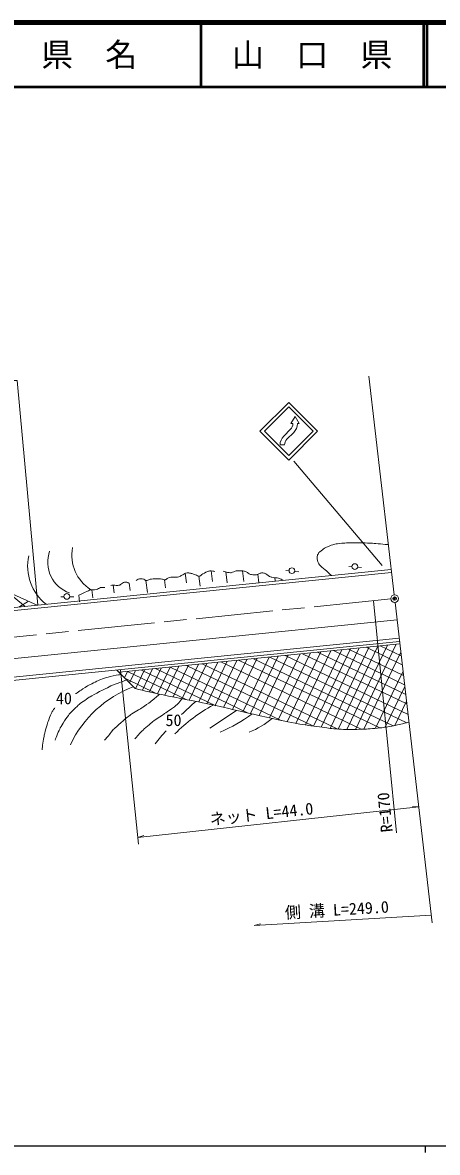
# Model space of a CAD drawing. Units: millimetres, scale not verified. Extents: x 40000 to 680000, y 20000 to 380000.
# Drawn here: x 305235 to 369898, y 204000 to 380000 of the extents above; entities that cross this region are included whole.
import ezdxf
from ezdxf.enums import TextEntityAlignment as Align

# ---------------------------------------------------------------- set-up
doc = ezdxf.new("R2010")
doc.units = ezdxf.units.MM
doc.header["$LTSCALE"] = 1000
doc.header["$PDMODE"] = 32
doc.header["$PDSIZE"] = 500
doc.linetypes.add('CHAIN', pattern=[18.5, 12, -1.5, 3.5, -1.5])
for name, color, linetype, lineweight in [('M-BGD', 7, 'Continuous', 13), ('M-BMK', 2, 'CHAIN', 13), ('M-STR-HTXT', 7, 'Continuous', 13), ('M-TTL', 2, 'Continuous', 140), ('M-TTL-BAND', 7, 'Continuous', 25), ('M-TTL-LINE', 7, 'Continuous', 50), ('M-TTL-TXT', 7, 'Continuous', 13), ('M-WORK', 1, 'Continuous', 13)]:
    doc.layers.add(name, color=color, linetype=linetype, lineweight=lineweight)
doc.layers.add('M-OTRS', color=6, linetype='Continuous')
doc.styles.add('ＭＳ ゴシック', font='')
doc.styles.get('ＭＳ ゴシック').set_extended_font_data('MS Gothic')

msp = doc.modelspace()

# ---------------------------------------------------------------- linework, layer by layer
at = {"layer": 'M-BGD'}
msp.add_circle((363231, 290276), 600, dxfattribs=at)
at = {"layer": 'M-BMK'}
msp.add_line((362634, 290215), (301745, 284052), dxfattribs=at)
at = {"layer": 'M-OTRS'}
msp.add_point((363231, 290276), dxfattribs=at)
at = {"layer": 'M-STR-HTXT'}
for p, q in [((323293, 252003), (320474, 279195)), ((366981, 257834), (366001, 257909))]:
    msp.add_line(p, q, dxfattribs=at)
for points in [[(271047, 324233), (304381, 324233), (307606, 289248)], [(366981, 257834), (323181, 253078), (324122, 253366)], [(368932, 240950), (341347, 239361), (342301, 239601)]]:
    msp.add_lwpolyline(points, dxfattribs=at)
at = {"layer": 'M-TTL'}
msp.add_line((680000, 380000), (40000, 380000), dxfattribs=at)
at = {"layer": 'M-TTL-BAND'}
for p, q in [((40000, 205000), (579000, 205000)), ((368000, 205000), (368000, 204000))]:
    msp.add_line(p, q, dxfattribs=at)
at = {"layer": 'M-TTL-LINE'}
for p, q in [((333000, 380000), (333000, 370000)), ((367750, 380000), (367750, 370000)), ((368250, 380000), (368250, 370000)), ((40000, 370000), (680000, 370000))]:
    msp.add_line(p, q, dxfattribs=at)
at = {"layer": 'M-WORK'}
for p, q in [((363163, 290872), (359228, 324912)), ((345940, 315581), (347007, 316647)), ((346435, 315086), (347502, 316152)), ((346071, 314206), (345371, 314206)), ((347527, 311677), (361303, 295429)), ((362706, 294825), (301225, 288602)), ((362761, 294349), (301280, 288126)), ((330593, 294222), (330773, 292729)), ((334633, 294579), (334834, 292917)), ((336895, 294427), (337101, 292729)), ((339524, 294583), (339727, 292909)), ((341922, 294075), (342084, 292737)), ((346283, 294640), (346768, 294596)), ((347654, 294514), (348273, 294458)), ((356091, 295278), (356575, 295234)), ((357461, 295153), (358080, 295096)), ((319364, 292370), (319512, 291147)), ((321851, 292679), (321991, 291524)), ((324455, 293090), (324682, 291218)), ((327367, 293197), (327515, 291973)), ((332713, 293766), (332898, 292233)), ((344533, 293539), (344599, 292992)), ((305630, 289048), (303038, 291157)), ((307488, 289236), (303235, 291174)), ((311202, 290550), (311688, 290548)), ((312578, 290544), (313200, 290541)), ((314003, 290792), (314128, 289754)), ((316030, 291654), (316183, 290391)), ((306134, 289853), (304668, 288950)), ((363504, 253802), (359931, 289941)), ((369067, 239783), (363300, 289679)), ((363616, 286948), (302012, 280713)), ((364003, 283601), (303676, 277495)), ((363945, 284098), (303763, 278007)), ((364046, 283224), (320267, 278793)), ((348485, 281649), (343702, 271701)), ((350096, 281812), (345086, 271394)), ((351704, 281974), (346472, 271095)), ((353268, 282133), (347833, 270830)), ((348868, 281687), (365126, 273883)), ((354983, 282306), (349349, 270590)), ((356369, 282447), (350580, 270408)), ((351217, 281925), (364959, 275328)), ((357709, 282582), (351773, 270239)), ((359268, 282740), (353167, 270053)), ((353701, 282177), (364782, 276857)), ((360630, 282878), (354412, 269948)), ((362126, 283029), (355801, 269877)), ((356057, 282415), (364615, 278307)), ((363491, 283168), (357106, 269890)), ((364194, 281947), (358414, 269928)), ((358768, 282689), (364422, 279975)), ((360984, 282914), (364264, 281339)), ((331107, 279890), (328730, 274947)), ((332673, 280048), (330093, 274683)), ((330807, 279859), (350458, 270426)), ((333954, 280178), (331208, 274467)), ((335667, 280351), (332696, 274172)), ((333221, 280104), (354370, 269951)), ((337149, 280501), (333974, 273900)), ((338615, 280650), (335233, 273619)), ((336147, 280400), (357992, 269913)), ((340176, 280808), (336573, 273316)), ((341805, 280973), (337971, 272999)), ((338914, 280680), (360898, 270127)), ((343659, 281160), (339560, 272637)), ((345089, 281305), (340787, 272358)), ((341216, 280913), (363009, 270451)), ((346648, 281463), (342124, 272056)), ((343789, 281173), (365114, 270936)), ((346184, 281416), (365317, 272231)), ((319924, 279140), (322786, 276249)), ((321615, 278929), (321130, 277921)), ((321615, 278929), (330709, 274563)), ((322821, 279051), (321903, 277141)), ((324252, 279196), (322830, 276239)), ((323783, 279148), (335363, 273589)), ((325507, 279323), (323903, 275988)), ((326813, 279455), (325020, 275726)), ((325940, 279367), (340317, 272465)), ((328248, 279600), (326250, 275444)), ((329592, 279736), (327413, 275204)), ((328248, 279600), (345557, 271291)), ((364537, 278976), (360251, 270063)), ((321252, 277799), (326077, 275482)), ((364812, 276596), (361752, 270232)), ((334423, 270063), (338568, 272863)), ((365078, 274301), (363248, 270496))]:
    msp.add_line(p, q, dxfattribs=at)
for points in [[(351221, 316334), (346721, 320834), (342221, 316334), (346721, 311834)], [(350514, 316334), (346721, 320127), (342928, 316334), (346721, 312541)]]:
    msp.add_lwpolyline(points, close=True, dxfattribs=at)
for points in [[(347371, 317526), (347072, 317526), (347721, 318651)], [(347721, 318651), (348371, 317526), (348071, 317526)]]:
    msp.add_lwpolyline(points, dxfattribs=at)
for centre in [(357024, 295260), (347217, 294622), (312134, 290614)]:
    msp.add_circle(centre, 450, dxfattribs=at)
for centre, radius, start, end in [((346128, 317526), 1243, 315, 0), ((346128, 317526), 1943, 315, 0), ((347315, 314206), 1943, 135, 180), ((347315, 314206), 1243, 135, 180), ((314235, 295940), 5078, 160.28589, 250.6052), ((319331, 297047), 6416, 169.57664, 237.18886), ((313558, 295318), 7532, 167.49338, 232.02479), ((328804, 259832), 17859, 110.67816, 154.51339), ((347578, 250601), 26310, 118.68168, 134.99421), ((362356, 238987), 46368, 130.47262, 134.21255), ((326862, 291467), 23825, 292.66414, 306.46091), ((335789, 281515), 12953, 291.64232, 310.09009), ((362356, 238987), 46368, 138.53612, 141.7912)]:
    msp.add_arc(centre, radius, start, end, dxfattribs=at)
for points, knots in [([(362261, 298674), (361767, 298726), (360283, 298851), (359787, 298883), (359335, 298913), (357976, 298977), (357523, 298980), (357064, 298983), (355689, 298939), (355231, 298912), (355004, 298899), (354325, 298820), (354102, 298777), (353902, 298739), (353312, 298583), (353123, 298508), (352912, 298423), (352303, 298108), (352112, 297985), (351964, 297890), (351555, 297557), (351437, 297428), (351367, 297351), (351206, 297075), (351184, 296973), (351154, 296837), (351166, 296417), (351185, 296279), (351199, 296176), (351296, 295877), (351346, 295786), (351402, 295686), (351624, 295419), (351707, 295340), (351876, 295180), (352426, 294749), (352599, 294594), (352759, 294450), (353063, 294171), (353378, 293881)], [0, 0, 0, 0, 1, 1, 1, 2, 2, 2, 3, 3, 3, 4, 4, 4, 5, 5, 5, 6, 6, 6, 7, 7, 7, 8, 8, 8, 9, 9, 9, 10, 10, 10, 11, 11, 11, 12, 12, 12, 13, 13, 13, 13]), ([(335195, 294512), (335132, 294526), (334940, 294557), (334875, 294563), (334788, 294570), (334524, 294589), (334437, 294579), (334340, 294569), (334053, 294502), (333964, 294461), (333801, 294386), (333342, 294099), (333189, 294006), (333120, 293964), (332925, 293818), (332851, 293787), (332811, 293770), (332675, 293760), (332632, 293770), (332570, 293784), (332404, 293882), (332345, 293905), (332205, 293959), (331781, 294113), (331637, 294158), (331544, 294187), (331262, 294268), (331165, 294276), (331061, 294285), (330742, 294274), (330642, 294242), (330517, 294202), (330183, 293987), (330069, 293922), (329977, 293869), (329717, 293672), (329613, 293652), (329395, 293610), (328722, 293644), (328500, 293618), (328372, 293603), (327995, 293500), (327876, 293450), (327794, 293414), (327591, 293223), (327505, 293197), (327441, 293177), (327235, 293217), (327168, 293230), (327119, 293240), (326982, 293309), (326932, 293315), (326754, 293336), (326217, 293369), (326038, 293365), (325859, 293362), (325321, 293314), (325144, 293281), (325046, 293263), (324769, 293137), (324672, 293112), (324623, 293100), (324468, 293081), (324419, 293095), (324351, 293116), (324183, 293258), (324116, 293281), (324025, 293312), (323739, 293365), (323643, 293365), (323567, 293365), (323341, 293314), (323272, 293281), (323200, 293246), (323057, 293161), (322921, 293074)], [0, 0, 0, 0, 1, 1, 1, 2, 2, 2, 3, 3, 3, 4, 4, 4, 5, 5, 5, 6, 6, 6, 7, 7, 7, 8, 8, 8, 9, 9, 9, 10, 10, 10, 11, 11, 11, 12, 12, 12, 13, 13, 13, 14, 14, 14, 15, 15, 15, 16, 16, 16, 17, 17, 17, 18, 18, 18, 19, 19, 19, 20, 20, 20, 21, 21, 21, 22, 22, 22, 23, 23, 23, 24, 24, 24, 25, 25, 25, 25]), ([(345839, 293117), (345729, 293197), (345365, 293384), (345237, 293427), (345117, 293467), (344738, 293510), (344613, 293528), (344512, 293543), (344206, 293572), (344107, 293596), (344012, 293619), (343736, 293718), (343651, 293765), (343576, 293806), (343385, 293986), (343314, 294034), (343247, 294080), (343039, 294218), (342960, 294237), (342845, 294263), (342487, 294271), (342370, 294254), (342280, 294240), (342033, 294118), (341948, 294085), (341894, 294064), (341735, 293993), (341678, 293984), (341592, 293969), (341327, 293958), (341240, 293967), (341117, 293979), (340748, 294040), (340633, 294085), (340535, 294123), (340287, 294323), (340194, 294372), (340107, 294418), (339835, 294537), (339739, 294557), (339603, 294585), (339186, 294606), (339048, 294608), (338943, 294609), (338628, 294592), (338525, 294574), (338451, 294561), (338241, 294481), (338171, 294456), (338089, 294427), (337852, 294313), (337766, 294304), (337645, 294292), (337277, 294326), (337159, 294355), (337023, 294388), (336770, 294462), (336504, 294544)], [0, 0, 0, 0, 1, 1, 1, 2, 2, 2, 3, 3, 3, 4, 4, 4, 5, 5, 5, 6, 6, 6, 7, 7, 7, 8, 8, 8, 9, 9, 9, 10, 10, 10, 11, 11, 11, 12, 12, 12, 13, 13, 13, 14, 14, 14, 15, 15, 15, 16, 16, 16, 17, 17, 17, 18, 18, 18, 19, 19, 19, 19]), ([(318970, 292322), (319047, 292340), (319284, 292369), (319364, 292370), (319459, 292371), (319743, 292341), (319837, 292334), (319886, 292331), (320030, 292318), (320078, 292322), (320142, 292328), (320333, 292358), (320392, 292383), (320449, 292407), (320593, 292529), (320644, 292563), (320704, 292603), (320879, 292729), (320946, 292756), (321016, 292785), (321243, 292836), (321319, 292840), (321380, 292844), (321564, 292815), (321620, 292792), (321670, 292772), (321757, 292728), (321851, 292679)], [0, 0, 0, 0, 1, 1, 1, 2, 2, 2, 3, 3, 3, 4, 4, 4, 5, 5, 5, 6, 6, 6, 7, 7, 7, 8, 8, 8, 9, 9, 9, 9]), ([(318033, 291992), (317933, 292011), (317628, 292025), (317527, 292016), (317462, 292011), (317274, 291946), (317214, 291920), (317148, 291892), (316967, 291777), (316901, 291751), (316814, 291719), (316546, 291643), (316455, 291631), (316397, 291623), (316224, 291655), (316166, 291655), (316089, 291655), (315854, 291654), (315780, 291631), (315667, 291595), (315358, 291416), (315250, 291366), (315014, 291255), (314423, 290984), (314003, 290792)], [0, 0, 0, 0, 1, 1, 1, 2, 2, 2, 3, 3, 3, 4, 4, 4, 5, 5, 5, 6, 6, 6, 7, 7, 7, 8, 8, 8, 8]), ([(313497, 275462), (313525, 275479), (313551, 275495), (313575, 275510), (313733, 275608), (314191, 275921), (314347, 276020), (314606, 276185), (315378, 276683), (315648, 276827), (316000, 277016), (317083, 277528), (317450, 277683), (317667, 277774), (318336, 277994), (318563, 278054), (318879, 278136), (319837, 278349), (320161, 278391), (320267, 278405), (320431, 278420), (320622, 278435)], [0, 0, 0, 0, 1, 1, 1, 2, 2, 2, 3, 3, 3, 4, 4, 4, 5, 5, 5, 6, 6, 6, 7, 7, 7, 7]), ([(310305, 268236), (310431, 268627), (310921, 269761), (311119, 270120), (311365, 270567), (312196, 271856), (312516, 272253), (312791, 272594), (313742, 273508), (314077, 273789), (314398, 274058), (315428, 274781), (315788, 274994), (316358, 275330), (318128, 276237), (318722, 276528), (318995, 276662), (319836, 277011), (320120, 277119), (320374, 277216), (320957, 277424), (321452, 277596)], [0, 0, 0, 0, 1, 1, 1, 2, 2, 2, 3, 3, 3, 4, 4, 4, 5, 5, 5, 6, 6, 6, 7, 7, 7, 7]), ([(317995, 268206), (318157, 268376), (318627, 268902), (318778, 269084), (318901, 269233), (319227, 269719), (319363, 269857), (319632, 270132), (320504, 270890), (320796, 271139), (321053, 271357), (321831, 272001), (322107, 272194), (322472, 272449), (323621, 273132), (323994, 273375), (324225, 273525), (324906, 273994), (325127, 274158), (325279, 274271), (325717, 274636), (325861, 274760), (325998, 274877), (326300, 275144), (326560, 275377)], [0, 0, 0, 0, 1, 1, 1, 2, 2, 2, 3, 3, 3, 4, 4, 4, 5, 5, 5, 6, 6, 6, 7, 7, 7, 8, 8, 8, 8]), ([(322756, 268430), (322957, 268692), (323620, 269430), (323859, 269658), (324183, 269967), (325209, 270834), (325562, 271108), (325884, 271358), (326897, 272043), (327232, 272274), (327534, 272483), (328453, 273093), (328750, 273310), (328899, 273419), (329335, 273765), (329460, 273900), (329591, 274041), (329878, 274403), (330087, 274684)], [0, 0, 0, 0, 1, 1, 1, 2, 2, 2, 3, 3, 3, 4, 4, 4, 5, 5, 5, 6, 6, 6, 6]), ([(365456, 271027), (365066, 270917), (363887, 270628), (363490, 270544), (363088, 270460), (361874, 270243), (361467, 270190), (360948, 270123), (359385, 269976), (358863, 269947), (358254, 269914), (356426, 269866), (355817, 269877), (355294, 269886), (353725, 269984), (353206, 270048), (351993, 270199), (348361, 270711), (347163, 270952), (344371, 271513), (336051, 273456), (333266, 274054), (331925, 274342), (327878, 275099), (326535, 275382), (325797, 275537), (324246, 275911), (322786, 276249)], [0, 0, 0, 0, 1, 1, 1, 2, 2, 2, 3, 3, 3, 4, 4, 4, 5, 5, 5, 6, 6, 6, 7, 7, 7, 8, 8, 8, 9, 9, 9, 9]), ([(308273, 266724), (308307, 267142), (308490, 268388), (308576, 268799), (308676, 269267), (309055, 270653), (309200, 271109), (309285, 271376), (309609, 272152), (309723, 272408), (309771, 272514), (309943, 272818), (310010, 272913), (310062, 272987), (310158, 273125), (310264, 273270)], [0, 0, 0, 0, 1, 1, 1, 2, 2, 2, 3, 3, 3, 4, 4, 4, 5, 5, 5, 5])]:
    msp.add_open_spline(points, degree=3, knots=knots, dxfattribs=at)

# ---------------------------------------------------------------- texts
at = {"layer": 'M-STR-HTXT', "style": 'ＭＳ ゴシック'}
for s, rotation, p in [('ネット L=44.0', 6.171, (342630, 255276)), ('側 溝 L=249.0', 3.271, (354309, 240351))]:
    msp.add_text(s, height=1833, rotation=rotation, dxfattribs=at).set_placement(p, align=Align.BOTTOM_CENTER)
at = {"layer": 'M-TTL-TXT', "style": 'ＭＳ ゴシック'}
for s, p in [('県\u3000名', (315625, 375000)), ('山\u3000口\u3000県', (350375, 375000))]:
    msp.add_text(s, height=3666, dxfattribs=at).set_placement(p, align=Align.MIDDLE_CENTER)
at = {"layer": 'M-WORK', "style": 'ＭＳ ゴシック'}
for s, rotation, p in [('40', 359.998, (311678, 273268)), ('50', 359.998, (328763, 269865)), ('R=170', 95.498, (363175, 257117))]:
    msp.add_text(s, height=1833, rotation=rotation, dxfattribs=at).set_placement(p, align=Align.BOTTOM_CENTER)

doc.saveas('drawing.dxf')
